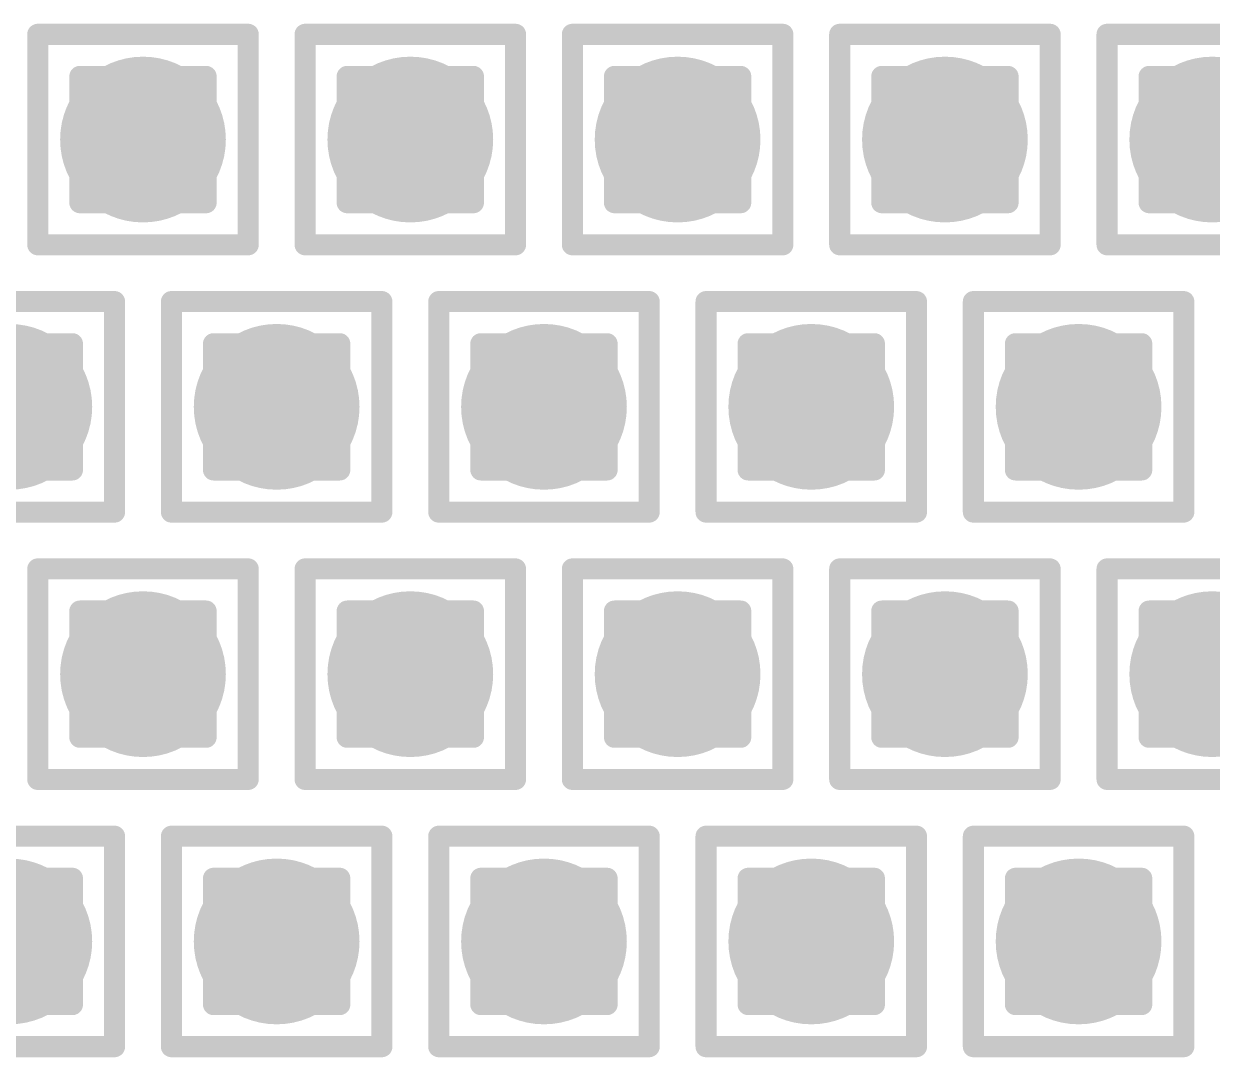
# Model space of a CAD drawing. Header units: inches. Extents: x -12 to 5357, y -8 to 5291.
# Drawn here: x 37.096 to 39.964, y 25.512 to 28.006 of the extents above; entities that cross this region are included whole.
import ezdxf

# ---------------------------------------------------------------- set-up
doc = ezdxf.new("R2010")
doc.units = ezdxf.units.IN
for name, color, linetype in [('Bottom Layer', 5, 'Continuous'), ('Drill Drawing', 1, 'Continuous'), ('Ground', 16, 'Continuous'), ('Power', 76, 'Continuous'), ('Top Layer', 1, 'Continuous'), ('Via Holes', 16, 'Continuous')]:
    doc.layers.add(name, color=color, linetype=linetype)

msp = doc.modelspace()

# ---------------------------------------------------------------- hatches: boundary and pattern name
at = {"layer": 'Bottom Layer'}
h = msp.add_hatch(color=5, dxfattribs=at)
edge = h.paths.add_edge_path()
edge.add_arc((37.3837, 27.7266), 0.2, 0, 360)
h = msp.add_hatch(color=5, dxfattribs=at)
edge = h.paths.add_edge_path()
edge.add_arc((38.0289, 27.7266), 0.2, 0, 360)
h = msp.add_hatch(color=5, dxfattribs=at)
edge = h.paths.add_edge_path()
edge.add_arc((38.674, 27.7266), 0.2, 0, 360)
h = msp.add_hatch(color=5, dxfattribs=at)
edge = h.paths.add_edge_path()
edge.add_arc((39.3192, 27.7266), 0.2, 0, 360)
h = msp.add_hatch(color=5, dxfattribs=at)
edge = h.paths.add_edge_path()
edge.add_arc((39.9644, 27.7266), 0.2, 0, 360)
h = msp.add_hatch(color=5, dxfattribs=at)
edge = h.paths.add_edge_path()
edge.add_arc((37.0611, 27.0815), 0.2, 0, 360)
h = msp.add_hatch(color=5, dxfattribs=at)
edge = h.paths.add_edge_path()
edge.add_arc((37.7063, 27.0815), 0.2, 0, 360)
h = msp.add_hatch(color=5, dxfattribs=at)
edge = h.paths.add_edge_path()
edge.add_arc((38.3515, 27.0815), 0.2, 0, 360)
h = msp.add_hatch(color=5, dxfattribs=at)
edge = h.paths.add_edge_path()
edge.add_arc((38.9966, 27.0815), 0.2, 0, 360)
h = msp.add_hatch(color=5, dxfattribs=at)
edge = h.paths.add_edge_path()
edge.add_arc((39.6418, 27.0815), 0.2, 0, 360)
h = msp.add_hatch(color=5, dxfattribs=at)
edge = h.paths.add_edge_path()
edge.add_arc((37.3837, 26.4363), 0.2, 0, 360)
h = msp.add_hatch(color=5, dxfattribs=at)
edge = h.paths.add_edge_path()
edge.add_arc((38.0289, 26.4363), 0.2, 0, 360)
h = msp.add_hatch(color=5, dxfattribs=at)
edge = h.paths.add_edge_path()
edge.add_arc((38.674, 26.4363), 0.2, 0, 360)
h = msp.add_hatch(color=5, dxfattribs=at)
edge = h.paths.add_edge_path()
edge.add_arc((39.3192, 26.4363), 0.2, 0, 360)
h = msp.add_hatch(color=5, dxfattribs=at)
edge = h.paths.add_edge_path()
edge.add_arc((39.9644, 26.4363), 0.2, 0, 360)
h = msp.add_hatch(color=5, dxfattribs=at)
edge = h.paths.add_edge_path()
edge.add_arc((37.0611, 25.7912), 0.2, 0, 360)
h = msp.add_hatch(color=5, dxfattribs=at)
edge = h.paths.add_edge_path()
edge.add_arc((37.7063, 25.7912), 0.2, 0, 360)
h = msp.add_hatch(color=5, dxfattribs=at)
edge = h.paths.add_edge_path()
edge.add_arc((38.3515, 25.7912), 0.2, 0, 360)
h = msp.add_hatch(color=5, dxfattribs=at)
edge = h.paths.add_edge_path()
edge.add_arc((38.9966, 25.7912), 0.2, 0, 360)
h = msp.add_hatch(color=5, dxfattribs=at)
edge = h.paths.add_edge_path()
edge.add_arc((39.6418, 25.7912), 0.2, 0, 360)
at = {"layer": 'Ground'}
h = msp.add_hatch(color=16, dxfattribs=at)
edge = h.paths.add_edge_path()
edge.add_arc((37.3837, 27.7266), 0.2, 0, 360)
h = msp.add_hatch(color=16, dxfattribs=at)
edge = h.paths.add_edge_path()
edge.add_arc((38.0289, 27.7266), 0.2, 0, 360)
h = msp.add_hatch(color=16, dxfattribs=at)
edge = h.paths.add_edge_path()
edge.add_arc((38.674, 27.7266), 0.2, 0, 360)
h = msp.add_hatch(color=16, dxfattribs=at)
edge = h.paths.add_edge_path()
edge.add_arc((39.3192, 27.7266), 0.2, 0, 360)
h = msp.add_hatch(color=16, dxfattribs=at)
edge = h.paths.add_edge_path()
edge.add_arc((39.9644, 27.7266), 0.2, 0, 360)
h = msp.add_hatch(color=16, dxfattribs=at)
edge = h.paths.add_edge_path()
edge.add_arc((37.0611, 27.0815), 0.2, 0, 360)
h = msp.add_hatch(color=16, dxfattribs=at)
edge = h.paths.add_edge_path()
edge.add_arc((37.7063, 27.0815), 0.2, 0, 360)
h = msp.add_hatch(color=16, dxfattribs=at)
edge = h.paths.add_edge_path()
edge.add_arc((38.3515, 27.0815), 0.2, 0, 360)
h = msp.add_hatch(color=16, dxfattribs=at)
edge = h.paths.add_edge_path()
edge.add_arc((38.9966, 27.0815), 0.2, 0, 360)
h = msp.add_hatch(color=16, dxfattribs=at)
edge = h.paths.add_edge_path()
edge.add_arc((39.6418, 27.0815), 0.2, 0, 360)
h = msp.add_hatch(color=16, dxfattribs=at)
edge = h.paths.add_edge_path()
edge.add_arc((37.3837, 26.4363), 0.2, 0, 360)
h = msp.add_hatch(color=16, dxfattribs=at)
edge = h.paths.add_edge_path()
edge.add_arc((38.0289, 26.4363), 0.2, 0, 360)
h = msp.add_hatch(color=16, dxfattribs=at)
edge = h.paths.add_edge_path()
edge.add_arc((38.674, 26.4363), 0.2, 0, 360)
h = msp.add_hatch(color=16, dxfattribs=at)
edge = h.paths.add_edge_path()
edge.add_arc((39.3192, 26.4363), 0.2, 0, 360)
h = msp.add_hatch(color=16, dxfattribs=at)
edge = h.paths.add_edge_path()
edge.add_arc((39.9644, 26.4363), 0.2, 0, 360)
h = msp.add_hatch(color=16, dxfattribs=at)
edge = h.paths.add_edge_path()
edge.add_arc((37.0611, 25.7912), 0.2, 0, 360)
h = msp.add_hatch(color=16, dxfattribs=at)
edge = h.paths.add_edge_path()
edge.add_arc((37.7063, 25.7912), 0.2, 0, 360)
h = msp.add_hatch(color=16, dxfattribs=at)
edge = h.paths.add_edge_path()
edge.add_arc((38.3515, 25.7912), 0.2, 0, 360)
h = msp.add_hatch(color=16, dxfattribs=at)
edge = h.paths.add_edge_path()
edge.add_arc((38.9966, 25.7912), 0.2, 0, 360)
h = msp.add_hatch(color=16, dxfattribs=at)
edge = h.paths.add_edge_path()
edge.add_arc((39.6418, 25.7912), 0.2, 0, 360)
at = {"layer": 'Power'}
h = msp.add_hatch(color=76, dxfattribs=at)
edge = h.paths.add_edge_path()
edge.add_arc((37.3837, 27.7266), 0.2, 0, 360)
h = msp.add_hatch(color=76, dxfattribs=at)
edge = h.paths.add_edge_path()
edge.add_arc((38.0289, 27.7266), 0.2, 0, 360)
h = msp.add_hatch(color=76, dxfattribs=at)
edge = h.paths.add_edge_path()
edge.add_arc((38.674, 27.7266), 0.2, 0, 360)
h = msp.add_hatch(color=76, dxfattribs=at)
edge = h.paths.add_edge_path()
edge.add_arc((39.3192, 27.7266), 0.2, 0, 360)
h = msp.add_hatch(color=76, dxfattribs=at)
edge = h.paths.add_edge_path()
edge.add_arc((39.9644, 27.7266), 0.2, 0, 360)
h = msp.add_hatch(color=76, dxfattribs=at)
edge = h.paths.add_edge_path()
edge.add_arc((37.0611, 27.0815), 0.2, 0, 360)
h = msp.add_hatch(color=76, dxfattribs=at)
edge = h.paths.add_edge_path()
edge.add_arc((37.7063, 27.0815), 0.2, 0, 360)
h = msp.add_hatch(color=76, dxfattribs=at)
edge = h.paths.add_edge_path()
edge.add_arc((38.3515, 27.0815), 0.2, 0, 360)
h = msp.add_hatch(color=76, dxfattribs=at)
edge = h.paths.add_edge_path()
edge.add_arc((38.9966, 27.0815), 0.2, 0, 360)
h = msp.add_hatch(color=76, dxfattribs=at)
edge = h.paths.add_edge_path()
edge.add_arc((39.6418, 27.0815), 0.2, 0, 360)
h = msp.add_hatch(color=76, dxfattribs=at)
edge = h.paths.add_edge_path()
edge.add_arc((37.3837, 26.4363), 0.2, 0, 360)
h = msp.add_hatch(color=76, dxfattribs=at)
edge = h.paths.add_edge_path()
edge.add_arc((38.0289, 26.4363), 0.2, 0, 360)
h = msp.add_hatch(color=76, dxfattribs=at)
edge = h.paths.add_edge_path()
edge.add_arc((38.674, 26.4363), 0.2, 0, 360)
h = msp.add_hatch(color=76, dxfattribs=at)
edge = h.paths.add_edge_path()
edge.add_arc((39.3192, 26.4363), 0.2, 0, 360)
h = msp.add_hatch(color=76, dxfattribs=at)
edge = h.paths.add_edge_path()
edge.add_arc((39.9644, 26.4363), 0.2, 0, 360)
h = msp.add_hatch(color=76, dxfattribs=at)
edge = h.paths.add_edge_path()
edge.add_arc((37.0611, 25.7912), 0.2, 0, 360)
h = msp.add_hatch(color=76, dxfattribs=at)
edge = h.paths.add_edge_path()
edge.add_arc((37.7063, 25.7912), 0.2, 0, 360)
h = msp.add_hatch(color=76, dxfattribs=at)
edge = h.paths.add_edge_path()
edge.add_arc((38.3515, 25.7912), 0.2, 0, 360)
h = msp.add_hatch(color=76, dxfattribs=at)
edge = h.paths.add_edge_path()
edge.add_arc((38.9966, 25.7912), 0.2, 0, 360)
h = msp.add_hatch(color=76, dxfattribs=at)
edge = h.paths.add_edge_path()
edge.add_arc((39.6418, 25.7912), 0.2, 0, 360)
at = {"layer": 'Top Layer'}
h = msp.add_hatch(color=1, dxfattribs=at)
edge = h.paths.add_edge_path()
edge.add_arc((37.3837, 27.7266), 0.2, 0, 360)
h = msp.add_hatch(color=1, dxfattribs=at)
edge = h.paths.add_edge_path()
edge.add_arc((38.0289, 27.7266), 0.2, 0, 360)
h = msp.add_hatch(color=1, dxfattribs=at)
edge = h.paths.add_edge_path()
edge.add_arc((38.674, 27.7266), 0.2, 0, 360)
h = msp.add_hatch(color=1, dxfattribs=at)
edge = h.paths.add_edge_path()
edge.add_arc((39.3192, 27.7266), 0.2, 0, 360)
h = msp.add_hatch(color=1, dxfattribs=at)
edge = h.paths.add_edge_path()
edge.add_arc((39.9644, 27.7266), 0.2, 0, 360)
h = msp.add_hatch(color=1, dxfattribs=at)
edge = h.paths.add_edge_path()
edge.add_arc((37.0611, 27.0815), 0.2, 0, 360)
h = msp.add_hatch(color=1, dxfattribs=at)
edge = h.paths.add_edge_path()
edge.add_arc((37.7063, 27.0815), 0.2, 0, 360)
h = msp.add_hatch(color=1, dxfattribs=at)
edge = h.paths.add_edge_path()
edge.add_arc((38.3515, 27.0815), 0.2, 0, 360)
h = msp.add_hatch(color=1, dxfattribs=at)
edge = h.paths.add_edge_path()
edge.add_arc((38.9966, 27.0815), 0.2, 0, 360)
h = msp.add_hatch(color=1, dxfattribs=at)
edge = h.paths.add_edge_path()
edge.add_arc((39.6418, 27.0815), 0.2, 0, 360)
h = msp.add_hatch(color=1, dxfattribs=at)
edge = h.paths.add_edge_path()
edge.add_arc((37.3837, 26.4363), 0.2, 0, 360)
h = msp.add_hatch(color=1, dxfattribs=at)
edge = h.paths.add_edge_path()
edge.add_arc((38.0289, 26.4363), 0.2, 0, 360)
h = msp.add_hatch(color=1, dxfattribs=at)
edge = h.paths.add_edge_path()
edge.add_arc((38.674, 26.4363), 0.2, 0, 360)
h = msp.add_hatch(color=1, dxfattribs=at)
edge = h.paths.add_edge_path()
edge.add_arc((39.3192, 26.4363), 0.2, 0, 360)
h = msp.add_hatch(color=1, dxfattribs=at)
edge = h.paths.add_edge_path()
edge.add_arc((39.9644, 26.4363), 0.2, 0, 360)
h = msp.add_hatch(color=1, dxfattribs=at)
edge = h.paths.add_edge_path()
edge.add_arc((37.0611, 25.7912), 0.2, 0, 360)
h = msp.add_hatch(color=1, dxfattribs=at)
edge = h.paths.add_edge_path()
edge.add_arc((37.7063, 25.7912), 0.2, 0, 360)
h = msp.add_hatch(color=1, dxfattribs=at)
edge = h.paths.add_edge_path()
edge.add_arc((38.3515, 25.7912), 0.2, 0, 360)
h = msp.add_hatch(color=1, dxfattribs=at)
edge = h.paths.add_edge_path()
edge.add_arc((38.9966, 25.7912), 0.2, 0, 360)
h = msp.add_hatch(color=1, dxfattribs=at)
edge = h.paths.add_edge_path()
edge.add_arc((39.6418, 25.7912), 0.2, 0, 360)
at = {"layer": 'Via Holes'}
h = msp.add_hatch(color=7, dxfattribs=at)
edge = h.paths.add_edge_path()
edge.add_arc((37.3837, 27.7266), 0.1, 0, 360)
h = msp.add_hatch(color=7, dxfattribs=at)
edge = h.paths.add_edge_path()
edge.add_arc((38.0289, 27.7266), 0.1, 0, 360)
h = msp.add_hatch(color=7, dxfattribs=at)
edge = h.paths.add_edge_path()
edge.add_arc((38.674, 27.7266), 0.1, 0, 360)
h = msp.add_hatch(color=7, dxfattribs=at)
edge = h.paths.add_edge_path()
edge.add_arc((39.3192, 27.7266), 0.1, 0, 360)
h = msp.add_hatch(color=7, dxfattribs=at)
edge = h.paths.add_edge_path()
edge.add_arc((39.9644, 27.7266), 0.1, 0, 360)
h = msp.add_hatch(color=7, dxfattribs=at)
edge = h.paths.add_edge_path()
edge.add_arc((37.0611, 27.0815), 0.1, 0, 360)
h = msp.add_hatch(color=7, dxfattribs=at)
edge = h.paths.add_edge_path()
edge.add_arc((37.7063, 27.0815), 0.1, 0, 360)
h = msp.add_hatch(color=7, dxfattribs=at)
edge = h.paths.add_edge_path()
edge.add_arc((38.3515, 27.0815), 0.1, 0, 360)
h = msp.add_hatch(color=7, dxfattribs=at)
edge = h.paths.add_edge_path()
edge.add_arc((38.9966, 27.0815), 0.1, 0, 360)
h = msp.add_hatch(color=7, dxfattribs=at)
edge = h.paths.add_edge_path()
edge.add_arc((39.6418, 27.0815), 0.1, 0, 360)
h = msp.add_hatch(color=7, dxfattribs=at)
edge = h.paths.add_edge_path()
edge.add_arc((37.3837, 26.4363), 0.1, 0, 360)
h = msp.add_hatch(color=7, dxfattribs=at)
edge = h.paths.add_edge_path()
edge.add_arc((38.0289, 26.4363), 0.1, 0, 360)
h = msp.add_hatch(color=7, dxfattribs=at)
edge = h.paths.add_edge_path()
edge.add_arc((38.674, 26.4363), 0.1, 0, 360)
h = msp.add_hatch(color=7, dxfattribs=at)
edge = h.paths.add_edge_path()
edge.add_arc((39.3192, 26.4363), 0.1, 0, 360)
h = msp.add_hatch(color=7, dxfattribs=at)
edge = h.paths.add_edge_path()
edge.add_arc((39.9644, 26.4363), 0.1, 0, 360)
h = msp.add_hatch(color=7, dxfattribs=at)
edge = h.paths.add_edge_path()
edge.add_arc((37.0611, 25.7912), 0.1, 0, 360)
h = msp.add_hatch(color=7, dxfattribs=at)
edge = h.paths.add_edge_path()
edge.add_arc((37.7063, 25.7912), 0.1, 0, 360)
h = msp.add_hatch(color=7, dxfattribs=at)
edge = h.paths.add_edge_path()
edge.add_arc((38.3515, 25.7912), 0.1, 0, 360)
h = msp.add_hatch(color=7, dxfattribs=at)
edge = h.paths.add_edge_path()
edge.add_arc((38.9966, 25.7912), 0.1, 0, 360)
h = msp.add_hatch(color=7, dxfattribs=at)
edge = h.paths.add_edge_path()
edge.add_arc((39.6418, 25.7912), 0.1, 0, 360)

# ---------------------------------------------------------------- linework, layer by layer
at = {"layer": 'Drill Drawing', "const_width": 0.0508}
for points in [[(37.1297, 27.9806), (37.6377, 27.9806)], [(37.1297, 27.4726), (37.1297, 27.9806)], [(37.6377, 27.4726), (37.6377, 27.9806)], [(37.7749, 27.9806), (38.2829, 27.9806)], [(37.7749, 27.4726), (37.7749, 27.9806)], [(38.2829, 27.4726), (38.2829, 27.9806)], [(38.42, 27.9806), (38.928, 27.9806)], [(38.42, 27.4726), (38.42, 27.9806)], [(38.928, 27.4726), (38.928, 27.9806)], [(39.0652, 27.9806), (39.5732, 27.9806)], [(39.0652, 27.4726), (39.0652, 27.9806)], [(39.5732, 27.4726), (39.5732, 27.9806)], [(39.7104, 27.9806), (40.2184, 27.9806)], [(39.7104, 27.4726), (39.7104, 27.9806)], [(37.2313, 27.879), (37.5361, 27.879)], [(37.2313, 27.5742), (37.2313, 27.879)], [(37.5361, 27.5742), (37.5361, 27.879)], [(37.8765, 27.879), (38.1813, 27.879)], [(37.8765, 27.5742), (37.8765, 27.879)], [(38.1813, 27.5742), (38.1813, 27.879)], [(38.5216, 27.879), (38.8264, 27.879)], [(38.5216, 27.5742), (38.5216, 27.879)], [(38.8264, 27.5742), (38.8264, 27.879)], [(39.1668, 27.879), (39.4716, 27.879)], [(39.1668, 27.5742), (39.1668, 27.879)], [(39.4716, 27.5742), (39.4716, 27.879)], [(39.812, 27.879), (40.1168, 27.879)], [(39.812, 27.5742), (39.812, 27.879)], [(37.2313, 27.5742), (37.5361, 27.5742)], [(37.8765, 27.5742), (38.1813, 27.5742)], [(38.5216, 27.5742), (38.8264, 27.5742)], [(39.1668, 27.5742), (39.4716, 27.5742)], [(39.812, 27.5742), (40.1168, 27.5742)], [(37.1297, 27.4726), (37.6377, 27.4726)], [(37.7749, 27.4726), (38.2829, 27.4726)], [(38.42, 27.4726), (38.928, 27.4726)], [(39.0652, 27.4726), (39.5732, 27.4726)], [(39.7104, 27.4726), (40.2184, 27.4726)], [(36.8071, 27.3355), (37.3151, 27.3355)], [(37.3151, 26.8275), (37.3151, 27.3355)], [(37.4523, 27.3355), (37.9603, 27.3355)], [(37.4523, 26.8275), (37.4523, 27.3355)], [(37.9603, 26.8275), (37.9603, 27.3355)], [(38.0975, 27.3355), (38.6055, 27.3355)], [(38.0975, 26.8275), (38.0975, 27.3355)], [(38.6055, 26.8275), (38.6055, 27.3355)], [(38.7426, 27.3355), (39.2506, 27.3355)], [(38.7426, 26.8275), (38.7426, 27.3355)], [(39.2506, 26.8275), (39.2506, 27.3355)], [(39.3878, 27.3355), (39.8958, 27.3355)], [(39.3878, 26.8275), (39.3878, 27.3355)], [(39.8958, 26.8275), (39.8958, 27.3355)], [(36.9087, 27.2339), (37.2135, 27.2339)], [(37.2135, 26.9291), (37.2135, 27.2339)], [(37.5539, 27.2339), (37.8587, 27.2339)], [(37.5539, 26.9291), (37.5539, 27.2339)], [(37.8587, 26.9291), (37.8587, 27.2339)], [(38.1991, 27.2339), (38.5039, 27.2339)], [(38.1991, 26.9291), (38.1991, 27.2339)], [(38.5039, 26.9291), (38.5039, 27.2339)], [(38.8442, 27.2339), (39.149, 27.2339)], [(38.8442, 26.9291), (38.8442, 27.2339)], [(39.149, 26.9291), (39.149, 27.2339)], [(39.4894, 27.2339), (39.7942, 27.2339)], [(39.4894, 26.9291), (39.4894, 27.2339)], [(39.7942, 26.9291), (39.7942, 27.2339)], [(36.9087, 26.9291), (37.2135, 26.9291)], [(37.5539, 26.9291), (37.8587, 26.9291)], [(38.1991, 26.9291), (38.5039, 26.9291)], [(38.8442, 26.9291), (39.149, 26.9291)], [(39.4894, 26.9291), (39.7942, 26.9291)], [(36.8071, 26.8275), (37.3151, 26.8275)], [(37.4523, 26.8275), (37.9603, 26.8275)], [(38.0975, 26.8275), (38.6055, 26.8275)], [(38.7426, 26.8275), (39.2506, 26.8275)], [(39.3878, 26.8275), (39.8958, 26.8275)], [(37.1297, 26.6903), (37.6377, 26.6903)], [(37.1297, 26.1823), (37.1297, 26.6903)], [(37.6377, 26.1823), (37.6377, 26.6903)], [(37.7749, 26.6903), (38.2829, 26.6903)], [(37.7749, 26.1823), (37.7749, 26.6903)], [(38.2829, 26.1823), (38.2829, 26.6903)], [(38.42, 26.6903), (38.928, 26.6903)], [(38.42, 26.1823), (38.42, 26.6903)], [(38.928, 26.1823), (38.928, 26.6903)], [(39.0652, 26.6903), (39.5732, 26.6903)], [(39.0652, 26.1823), (39.0652, 26.6903)], [(39.5732, 26.1823), (39.5732, 26.6903)], [(39.7104, 26.6903), (40.2184, 26.6903)], [(39.7104, 26.1823), (39.7104, 26.6903)], [(37.2313, 26.5887), (37.5361, 26.5887)], [(37.2313, 26.2839), (37.2313, 26.5887)], [(37.5361, 26.2839), (37.5361, 26.5887)], [(37.8765, 26.5887), (38.1813, 26.5887)], [(37.8765, 26.2839), (37.8765, 26.5887)], [(38.1813, 26.2839), (38.1813, 26.5887)], [(38.5216, 26.5887), (38.8264, 26.5887)], [(38.5216, 26.2839), (38.5216, 26.5887)], [(38.8264, 26.2839), (38.8264, 26.5887)], [(39.1668, 26.5887), (39.4716, 26.5887)], [(39.1668, 26.2839), (39.1668, 26.5887)], [(39.4716, 26.2839), (39.4716, 26.5887)], [(39.812, 26.5887), (40.1168, 26.5887)], [(39.812, 26.2839), (39.812, 26.5887)], [(37.2313, 26.2839), (37.5361, 26.2839)], [(37.8765, 26.2839), (38.1813, 26.2839)], [(38.5216, 26.2839), (38.8264, 26.2839)], [(39.1668, 26.2839), (39.4716, 26.2839)], [(39.812, 26.2839), (40.1168, 26.2839)], [(37.1297, 26.1823), (37.6377, 26.1823)], [(37.7749, 26.1823), (38.2829, 26.1823)], [(38.42, 26.1823), (38.928, 26.1823)], [(39.0652, 26.1823), (39.5732, 26.1823)], [(39.7104, 26.1823), (40.2184, 26.1823)], [(36.8071, 26.0452), (37.3151, 26.0452)], [(37.3151, 25.5372), (37.3151, 26.0452)], [(37.4523, 26.0452), (37.9603, 26.0452)], [(37.4523, 25.5372), (37.4523, 26.0452)], [(37.9603, 25.5372), (37.9603, 26.0452)], [(38.0975, 26.0452), (38.6055, 26.0452)], [(38.0975, 25.5372), (38.0975, 26.0452)], [(38.6055, 25.5372), (38.6055, 26.0452)], [(38.7426, 26.0452), (39.2506, 26.0452)], [(38.7426, 25.5372), (38.7426, 26.0452)], [(39.2506, 25.5372), (39.2506, 26.0452)], [(39.3878, 26.0452), (39.8958, 26.0452)], [(39.3878, 25.5372), (39.3878, 26.0452)], [(39.8958, 25.5372), (39.8958, 26.0452)], [(36.9087, 25.9436), (37.2135, 25.9436)], [(37.2135, 25.6388), (37.2135, 25.9436)], [(37.5539, 25.9436), (37.8587, 25.9436)], [(37.5539, 25.6388), (37.5539, 25.9436)], [(37.8587, 25.6388), (37.8587, 25.9436)], [(38.1991, 25.9436), (38.5039, 25.9436)], [(38.1991, 25.6388), (38.1991, 25.9436)], [(38.5039, 25.6388), (38.5039, 25.9436)], [(38.8442, 25.9436), (39.149, 25.9436)], [(38.8442, 25.6388), (38.8442, 25.9436)], [(39.149, 25.6388), (39.149, 25.9436)], [(39.4894, 25.9436), (39.7942, 25.9436)], [(39.4894, 25.6388), (39.4894, 25.9436)], [(39.7942, 25.6388), (39.7942, 25.9436)], [(36.9087, 25.6388), (37.2135, 25.6388)], [(37.5539, 25.6388), (37.8587, 25.6388)], [(38.1991, 25.6388), (38.5039, 25.6388)], [(38.8442, 25.6388), (39.149, 25.6388)], [(39.4894, 25.6388), (39.7942, 25.6388)], [(36.8071, 25.5372), (37.3151, 25.5372)], [(37.4523, 25.5372), (37.9603, 25.5372)], [(38.0975, 25.5372), (38.6055, 25.5372)], [(38.7426, 25.5372), (39.2506, 25.5372)], [(39.3878, 25.5372), (39.8958, 25.5372)]]:
    msp.add_lwpolyline(points, dxfattribs=at)
at = {"layer": 'Drill Drawing', "const_width": 0.0254}
for points in [[(37.117, 27.9806, 1), (37.1424, 27.9806, 1)], [(37.117, 27.9806, 1), (37.1424, 27.9806, 1)], [(37.625, 27.9806, 1), (37.6504, 27.9806, 1)], [(37.625, 27.9806, 1), (37.6504, 27.9806, 1)], [(37.7622, 27.9806, 1), (37.7876, 27.9806, 1)], [(37.7622, 27.9806, 1), (37.7876, 27.9806, 1)], [(38.2702, 27.9806, 1), (38.2956, 27.9806, 1)], [(38.2702, 27.9806, 1), (38.2956, 27.9806, 1)], [(38.4073, 27.9806, 1), (38.4327, 27.9806, 1)], [(38.4073, 27.9806, 1), (38.4327, 27.9806, 1)], [(38.9153, 27.9806, 1), (38.9407, 27.9806, 1)], [(38.9153, 27.9806, 1), (38.9407, 27.9806, 1)], [(39.0525, 27.9806, 1), (39.0779, 27.9806, 1)], [(39.0525, 27.9806, 1), (39.0779, 27.9806, 1)], [(39.5605, 27.9806, 1), (39.5859, 27.9806, 1)], [(39.5605, 27.9806, 1), (39.5859, 27.9806, 1)], [(39.6977, 27.9806, 1), (39.7231, 27.9806, 1)], [(39.6977, 27.9806, 1), (39.7231, 27.9806, 1)], [(37.2186, 27.879, 1), (37.244, 27.879, 1)], [(37.2186, 27.879, 1), (37.244, 27.879, 1)], [(37.5234, 27.879, 1), (37.5488, 27.879, 1)], [(37.5234, 27.879, 1), (37.5488, 27.879, 1)], [(37.8638, 27.879, 1), (37.8892, 27.879, 1)], [(37.8638, 27.879, 1), (37.8892, 27.879, 1)], [(38.1686, 27.879, 1), (38.194, 27.879, 1)], [(38.1686, 27.879, 1), (38.194, 27.879, 1)], [(38.5089, 27.879, 1), (38.5343, 27.879, 1)], [(38.5089, 27.879, 1), (38.5343, 27.879, 1)], [(38.8137, 27.879, 1), (38.8391, 27.879, 1)], [(38.8137, 27.879, 1), (38.8391, 27.879, 1)], [(39.1541, 27.879, 1), (39.1795, 27.879, 1)], [(39.1541, 27.879, 1), (39.1795, 27.879, 1)], [(39.4589, 27.879, 1), (39.4843, 27.879, 1)], [(39.4589, 27.879, 1), (39.4843, 27.879, 1)], [(39.7993, 27.879, 1), (39.8247, 27.879, 1)], [(39.7993, 27.879, 1), (39.8247, 27.879, 1)], [(37.2186, 27.5742, 1), (37.244, 27.5742, 1)], [(37.2186, 27.5742, 1), (37.244, 27.5742, 1)], [(37.5234, 27.5742, 1), (37.5488, 27.5742, 1)], [(37.5234, 27.5742, 1), (37.5488, 27.5742, 1)], [(37.8638, 27.5742, 1), (37.8892, 27.5742, 1)], [(37.8638, 27.5742, 1), (37.8892, 27.5742, 1)], [(38.1686, 27.5742, 1), (38.194, 27.5742, 1)], [(38.1686, 27.5742, 1), (38.194, 27.5742, 1)], [(38.5089, 27.5742, 1), (38.5343, 27.5742, 1)], [(38.5089, 27.5742, 1), (38.5343, 27.5742, 1)], [(38.8137, 27.5742, 1), (38.8391, 27.5742, 1)], [(38.8137, 27.5742, 1), (38.8391, 27.5742, 1)], [(39.1541, 27.5742, 1), (39.1795, 27.5742, 1)], [(39.1541, 27.5742, 1), (39.1795, 27.5742, 1)], [(39.4589, 27.5742, 1), (39.4843, 27.5742, 1)], [(39.4589, 27.5742, 1), (39.4843, 27.5742, 1)], [(39.7993, 27.5742, 1), (39.8247, 27.5742, 1)], [(39.7993, 27.5742, 1), (39.8247, 27.5742, 1)], [(37.117, 27.4726, 1), (37.1424, 27.4726, 1)], [(37.117, 27.4726, 1), (37.1424, 27.4726, 1)], [(37.625, 27.4726, 1), (37.6504, 27.4726, 1)], [(37.625, 27.4726, 1), (37.6504, 27.4726, 1)], [(37.7622, 27.4726, 1), (37.7876, 27.4726, 1)], [(37.7622, 27.4726, 1), (37.7876, 27.4726, 1)], [(38.2702, 27.4726, 1), (38.2956, 27.4726, 1)], [(38.2702, 27.4726, 1), (38.2956, 27.4726, 1)], [(38.4073, 27.4726, 1), (38.4327, 27.4726, 1)], [(38.4073, 27.4726, 1), (38.4327, 27.4726, 1)], [(38.9153, 27.4726, 1), (38.9407, 27.4726, 1)], [(38.9153, 27.4726, 1), (38.9407, 27.4726, 1)], [(39.0525, 27.4726, 1), (39.0779, 27.4726, 1)], [(39.0525, 27.4726, 1), (39.0779, 27.4726, 1)], [(39.5605, 27.4726, 1), (39.5859, 27.4726, 1)], [(39.5605, 27.4726, 1), (39.5859, 27.4726, 1)], [(39.6977, 27.4726, 1), (39.7231, 27.4726, 1)], [(39.6977, 27.4726, 1), (39.7231, 27.4726, 1)], [(37.3024, 27.3355, 1), (37.3278, 27.3355, 1)], [(37.3024, 27.3355, 1), (37.3278, 27.3355, 1)], [(37.4396, 27.3355, 1), (37.465, 27.3355, 1)], [(37.4396, 27.3355, 1), (37.465, 27.3355, 1)], [(37.9476, 27.3355, 1), (37.973, 27.3355, 1)], [(37.9476, 27.3355, 1), (37.973, 27.3355, 1)], [(38.0848, 27.3355, 1), (38.1102, 27.3355, 1)], [(38.0848, 27.3355, 1), (38.1102, 27.3355, 1)], [(38.5928, 27.3355, 1), (38.6182, 27.3355, 1)], [(38.5928, 27.3355, 1), (38.6182, 27.3355, 1)], [(38.7299, 27.3355, 1), (38.7553, 27.3355, 1)], [(38.7299, 27.3355, 1), (38.7553, 27.3355, 1)], [(39.2379, 27.3355, 1), (39.2633, 27.3355, 1)], [(39.2379, 27.3355, 1), (39.2633, 27.3355, 1)], [(39.3751, 27.3355, 1), (39.4005, 27.3355, 1)], [(39.3751, 27.3355, 1), (39.4005, 27.3355, 1)], [(39.8831, 27.3355, 1), (39.9085, 27.3355, 1)], [(39.8831, 27.3355, 1), (39.9085, 27.3355, 1)], [(37.2008, 27.2339, 1), (37.2262, 27.2339, 1)], [(37.2008, 27.2339, 1), (37.2262, 27.2339, 1)], [(37.5412, 27.2339, 1), (37.5666, 27.2339, 1)], [(37.5412, 27.2339, 1), (37.5666, 27.2339, 1)], [(37.846, 27.2339, 1), (37.8714, 27.2339, 1)], [(37.846, 27.2339, 1), (37.8714, 27.2339, 1)], [(38.1864, 27.2339, 1), (38.2118, 27.2339, 1)], [(38.1864, 27.2339, 1), (38.2118, 27.2339, 1)], [(38.4912, 27.2339, 1), (38.5166, 27.2339, 1)], [(38.4912, 27.2339, 1), (38.5166, 27.2339, 1)], [(38.8315, 27.2339, 1), (38.8569, 27.2339, 1)], [(38.8315, 27.2339, 1), (38.8569, 27.2339, 1)], [(39.1363, 27.2339, 1), (39.1617, 27.2339, 1)], [(39.1363, 27.2339, 1), (39.1617, 27.2339, 1)], [(39.4767, 27.2339, 1), (39.5021, 27.2339, 1)], [(39.4767, 27.2339, 1), (39.5021, 27.2339, 1)], [(39.7815, 27.2339, 1), (39.8069, 27.2339, 1)], [(39.7815, 27.2339, 1), (39.8069, 27.2339, 1)], [(37.2008, 26.9291, 1), (37.2262, 26.9291, 1)], [(37.2008, 26.9291, 1), (37.2262, 26.9291, 1)], [(37.5412, 26.9291, 1), (37.5666, 26.9291, 1)], [(37.5412, 26.9291, 1), (37.5666, 26.9291, 1)], [(37.846, 26.9291, 1), (37.8714, 26.9291, 1)], [(37.846, 26.9291, 1), (37.8714, 26.9291, 1)], [(38.1864, 26.9291, 1), (38.2118, 26.9291, 1)], [(38.1864, 26.9291, 1), (38.2118, 26.9291, 1)], [(38.4912, 26.9291, 1), (38.5166, 26.9291, 1)], [(38.4912, 26.9291, 1), (38.5166, 26.9291, 1)], [(38.8315, 26.9291, 1), (38.8569, 26.9291, 1)], [(38.8315, 26.9291, 1), (38.8569, 26.9291, 1)], [(39.1363, 26.9291, 1), (39.1617, 26.9291, 1)], [(39.1363, 26.9291, 1), (39.1617, 26.9291, 1)], [(39.4767, 26.9291, 1), (39.5021, 26.9291, 1)], [(39.4767, 26.9291, 1), (39.5021, 26.9291, 1)], [(39.7815, 26.9291, 1), (39.8069, 26.9291, 1)], [(39.7815, 26.9291, 1), (39.8069, 26.9291, 1)], [(37.3024, 26.8275, 1), (37.3278, 26.8275, 1)], [(37.3024, 26.8275, 1), (37.3278, 26.8275, 1)], [(37.4396, 26.8275, 1), (37.465, 26.8275, 1)], [(37.4396, 26.8275, 1), (37.465, 26.8275, 1)], [(37.9476, 26.8275, 1), (37.973, 26.8275, 1)], [(37.9476, 26.8275, 1), (37.973, 26.8275, 1)], [(38.0848, 26.8275, 1), (38.1102, 26.8275, 1)], [(38.0848, 26.8275, 1), (38.1102, 26.8275, 1)], [(38.5928, 26.8275, 1), (38.6182, 26.8275, 1)], [(38.5928, 26.8275, 1), (38.6182, 26.8275, 1)], [(38.7299, 26.8275, 1), (38.7553, 26.8275, 1)], [(38.7299, 26.8275, 1), (38.7553, 26.8275, 1)], [(39.2379, 26.8275, 1), (39.2633, 26.8275, 1)], [(39.2379, 26.8275, 1), (39.2633, 26.8275, 1)], [(39.3751, 26.8275, 1), (39.4005, 26.8275, 1)], [(39.3751, 26.8275, 1), (39.4005, 26.8275, 1)], [(39.8831, 26.8275, 1), (39.9085, 26.8275, 1)], [(39.8831, 26.8275, 1), (39.9085, 26.8275, 1)], [(37.117, 26.6903, 1), (37.1424, 26.6903, 1)], [(37.117, 26.6903, 1), (37.1424, 26.6903, 1)], [(37.625, 26.6903, 1), (37.6504, 26.6903, 1)], [(37.625, 26.6903, 1), (37.6504, 26.6903, 1)], [(37.7622, 26.6903, 1), (37.7876, 26.6903, 1)], [(37.7622, 26.6903, 1), (37.7876, 26.6903, 1)], [(38.2702, 26.6903, 1), (38.2956, 26.6903, 1)], [(38.2702, 26.6903, 1), (38.2956, 26.6903, 1)], [(38.4073, 26.6903, 1), (38.4327, 26.6903, 1)], [(38.4073, 26.6903, 1), (38.4327, 26.6903, 1)], [(38.9153, 26.6903, 1), (38.9407, 26.6903, 1)], [(38.9153, 26.6903, 1), (38.9407, 26.6903, 1)], [(39.0525, 26.6903, 1), (39.0779, 26.6903, 1)], [(39.0525, 26.6903, 1), (39.0779, 26.6903, 1)], [(39.5605, 26.6903, 1), (39.5859, 26.6903, 1)], [(39.5605, 26.6903, 1), (39.5859, 26.6903, 1)], [(39.6977, 26.6903, 1), (39.7231, 26.6903, 1)], [(39.6977, 26.6903, 1), (39.7231, 26.6903, 1)], [(37.2186, 26.5887, 1), (37.244, 26.5887, 1)], [(37.2186, 26.5887, 1), (37.244, 26.5887, 1)], [(37.5234, 26.5887, 1), (37.5488, 26.5887, 1)], [(37.5234, 26.5887, 1), (37.5488, 26.5887, 1)], [(37.8638, 26.5887, 1), (37.8892, 26.5887, 1)], [(37.8638, 26.5887, 1), (37.8892, 26.5887, 1)], [(38.1686, 26.5887, 1), (38.194, 26.5887, 1)], [(38.1686, 26.5887, 1), (38.194, 26.5887, 1)], [(38.5089, 26.5887, 1), (38.5343, 26.5887, 1)], [(38.5089, 26.5887, 1), (38.5343, 26.5887, 1)], [(38.8137, 26.5887, 1), (38.8391, 26.5887, 1)], [(38.8137, 26.5887, 1), (38.8391, 26.5887, 1)], [(39.1541, 26.5887, 1), (39.1795, 26.5887, 1)], [(39.1541, 26.5887, 1), (39.1795, 26.5887, 1)], [(39.4589, 26.5887, 1), (39.4843, 26.5887, 1)], [(39.4589, 26.5887, 1), (39.4843, 26.5887, 1)], [(39.7993, 26.5887, 1), (39.8247, 26.5887, 1)], [(39.7993, 26.5887, 1), (39.8247, 26.5887, 1)], [(37.2186, 26.2839, 1), (37.244, 26.2839, 1)], [(37.2186, 26.2839, 1), (37.244, 26.2839, 1)], [(37.5234, 26.2839, 1), (37.5488, 26.2839, 1)], [(37.5234, 26.2839, 1), (37.5488, 26.2839, 1)], [(37.8638, 26.2839, 1), (37.8892, 26.2839, 1)], [(37.8638, 26.2839, 1), (37.8892, 26.2839, 1)], [(38.1686, 26.2839, 1), (38.194, 26.2839, 1)], [(38.1686, 26.2839, 1), (38.194, 26.2839, 1)], [(38.5089, 26.2839, 1), (38.5343, 26.2839, 1)], [(38.5089, 26.2839, 1), (38.5343, 26.2839, 1)], [(38.8137, 26.2839, 1), (38.8391, 26.2839, 1)], [(38.8137, 26.2839, 1), (38.8391, 26.2839, 1)], [(39.1541, 26.2839, 1), (39.1795, 26.2839, 1)], [(39.1541, 26.2839, 1), (39.1795, 26.2839, 1)], [(39.4589, 26.2839, 1), (39.4843, 26.2839, 1)], [(39.4589, 26.2839, 1), (39.4843, 26.2839, 1)], [(39.7993, 26.2839, 1), (39.8247, 26.2839, 1)], [(39.7993, 26.2839, 1), (39.8247, 26.2839, 1)], [(37.117, 26.1823, 1), (37.1424, 26.1823, 1)], [(37.117, 26.1823, 1), (37.1424, 26.1823, 1)], [(37.625, 26.1823, 1), (37.6504, 26.1823, 1)], [(37.625, 26.1823, 1), (37.6504, 26.1823, 1)], [(37.7622, 26.1823, 1), (37.7876, 26.1823, 1)], [(37.7622, 26.1823, 1), (37.7876, 26.1823, 1)], [(38.2702, 26.1823, 1), (38.2956, 26.1823, 1)], [(38.2702, 26.1823, 1), (38.2956, 26.1823, 1)], [(38.4073, 26.1823, 1), (38.4327, 26.1823, 1)], [(38.4073, 26.1823, 1), (38.4327, 26.1823, 1)], [(38.9153, 26.1823, 1), (38.9407, 26.1823, 1)], [(38.9153, 26.1823, 1), (38.9407, 26.1823, 1)], [(39.0525, 26.1823, 1), (39.0779, 26.1823, 1)], [(39.0525, 26.1823, 1), (39.0779, 26.1823, 1)], [(39.5605, 26.1823, 1), (39.5859, 26.1823, 1)], [(39.5605, 26.1823, 1), (39.5859, 26.1823, 1)], [(39.6977, 26.1823, 1), (39.7231, 26.1823, 1)], [(39.6977, 26.1823, 1), (39.7231, 26.1823, 1)], [(37.3024, 26.0452, 1), (37.3278, 26.0452, 1)], [(37.3024, 26.0452, 1), (37.3278, 26.0452, 1)], [(37.4396, 26.0452, 1), (37.465, 26.0452, 1)], [(37.4396, 26.0452, 1), (37.465, 26.0452, 1)], [(37.9476, 26.0452, 1), (37.973, 26.0452, 1)], [(37.9476, 26.0452, 1), (37.973, 26.0452, 1)], [(38.0848, 26.0452, 1), (38.1102, 26.0452, 1)], [(38.0848, 26.0452, 1), (38.1102, 26.0452, 1)], [(38.5928, 26.0452, 1), (38.6182, 26.0452, 1)], [(38.5928, 26.0452, 1), (38.6182, 26.0452, 1)], [(38.7299, 26.0452, 1), (38.7553, 26.0452, 1)], [(38.7299, 26.0452, 1), (38.7553, 26.0452, 1)], [(39.2379, 26.0452, 1), (39.2633, 26.0452, 1)], [(39.2379, 26.0452, 1), (39.2633, 26.0452, 1)], [(39.3751, 26.0452, 1), (39.4005, 26.0452, 1)], [(39.3751, 26.0452, 1), (39.4005, 26.0452, 1)], [(39.8831, 26.0452, 1), (39.9085, 26.0452, 1)], [(39.8831, 26.0452, 1), (39.9085, 26.0452, 1)], [(37.2008, 25.9436, 1), (37.2262, 25.9436, 1)], [(37.2008, 25.9436, 1), (37.2262, 25.9436, 1)], [(37.5412, 25.9436, 1), (37.5666, 25.9436, 1)], [(37.5412, 25.9436, 1), (37.5666, 25.9436, 1)], [(37.846, 25.9436, 1), (37.8714, 25.9436, 1)], [(37.846, 25.9436, 1), (37.8714, 25.9436, 1)], [(38.1864, 25.9436, 1), (38.2118, 25.9436, 1)], [(38.1864, 25.9436, 1), (38.2118, 25.9436, 1)], [(38.4912, 25.9436, 1), (38.5166, 25.9436, 1)], [(38.4912, 25.9436, 1), (38.5166, 25.9436, 1)], [(38.8315, 25.9436, 1), (38.8569, 25.9436, 1)], [(38.8315, 25.9436, 1), (38.8569, 25.9436, 1)], [(39.1363, 25.9436, 1), (39.1617, 25.9436, 1)], [(39.1363, 25.9436, 1), (39.1617, 25.9436, 1)], [(39.4767, 25.9436, 1), (39.5021, 25.9436, 1)], [(39.4767, 25.9436, 1), (39.5021, 25.9436, 1)], [(39.7815, 25.9436, 1), (39.8069, 25.9436, 1)], [(39.7815, 25.9436, 1), (39.8069, 25.9436, 1)], [(37.2008, 25.6388, 1), (37.2262, 25.6388, 1)], [(37.2008, 25.6388, 1), (37.2262, 25.6388, 1)], [(37.5412, 25.6388, 1), (37.5666, 25.6388, 1)], [(37.5412, 25.6388, 1), (37.5666, 25.6388, 1)], [(37.846, 25.6388, 1), (37.8714, 25.6388, 1)], [(37.846, 25.6388, 1), (37.8714, 25.6388, 1)], [(38.1864, 25.6388, 1), (38.2118, 25.6388, 1)], [(38.1864, 25.6388, 1), (38.2118, 25.6388, 1)], [(38.4912, 25.6388, 1), (38.5166, 25.6388, 1)], [(38.4912, 25.6388, 1), (38.5166, 25.6388, 1)], [(38.8315, 25.6388, 1), (38.8569, 25.6388, 1)], [(38.8315, 25.6388, 1), (38.8569, 25.6388, 1)], [(39.1363, 25.6388, 1), (39.1617, 25.6388, 1)], [(39.1363, 25.6388, 1), (39.1617, 25.6388, 1)], [(39.4767, 25.6388, 1), (39.5021, 25.6388, 1)], [(39.4767, 25.6388, 1), (39.5021, 25.6388, 1)], [(39.7815, 25.6388, 1), (39.8069, 25.6388, 1)], [(39.7815, 25.6388, 1), (39.8069, 25.6388, 1)], [(37.3024, 25.5372, 1), (37.3278, 25.5372, 1)], [(37.3024, 25.5372, 1), (37.3278, 25.5372, 1)], [(37.4396, 25.5372, 1), (37.465, 25.5372, 1)], [(37.4396, 25.5372, 1), (37.465, 25.5372, 1)], [(37.9476, 25.5372, 1), (37.973, 25.5372, 1)], [(37.9476, 25.5372, 1), (37.973, 25.5372, 1)], [(38.0848, 25.5372, 1), (38.1102, 25.5372, 1)], [(38.0848, 25.5372, 1), (38.1102, 25.5372, 1)], [(38.5928, 25.5372, 1), (38.6182, 25.5372, 1)], [(38.5928, 25.5372, 1), (38.6182, 25.5372, 1)], [(38.7299, 25.5372, 1), (38.7553, 25.5372, 1)], [(38.7299, 25.5372, 1), (38.7553, 25.5372, 1)], [(39.2379, 25.5372, 1), (39.2633, 25.5372, 1)], [(39.2379, 25.5372, 1), (39.2633, 25.5372, 1)], [(39.3751, 25.5372, 1), (39.4005, 25.5372, 1)], [(39.3751, 25.5372, 1), (39.4005, 25.5372, 1)], [(39.8831, 25.5372, 1), (39.9085, 25.5372, 1)], [(39.8831, 25.5372, 1), (39.9085, 25.5372, 1)]]:
    msp.add_lwpolyline(points, format="xyb", close=True, dxfattribs=at)

doc.saveas('drawing.dxf')
